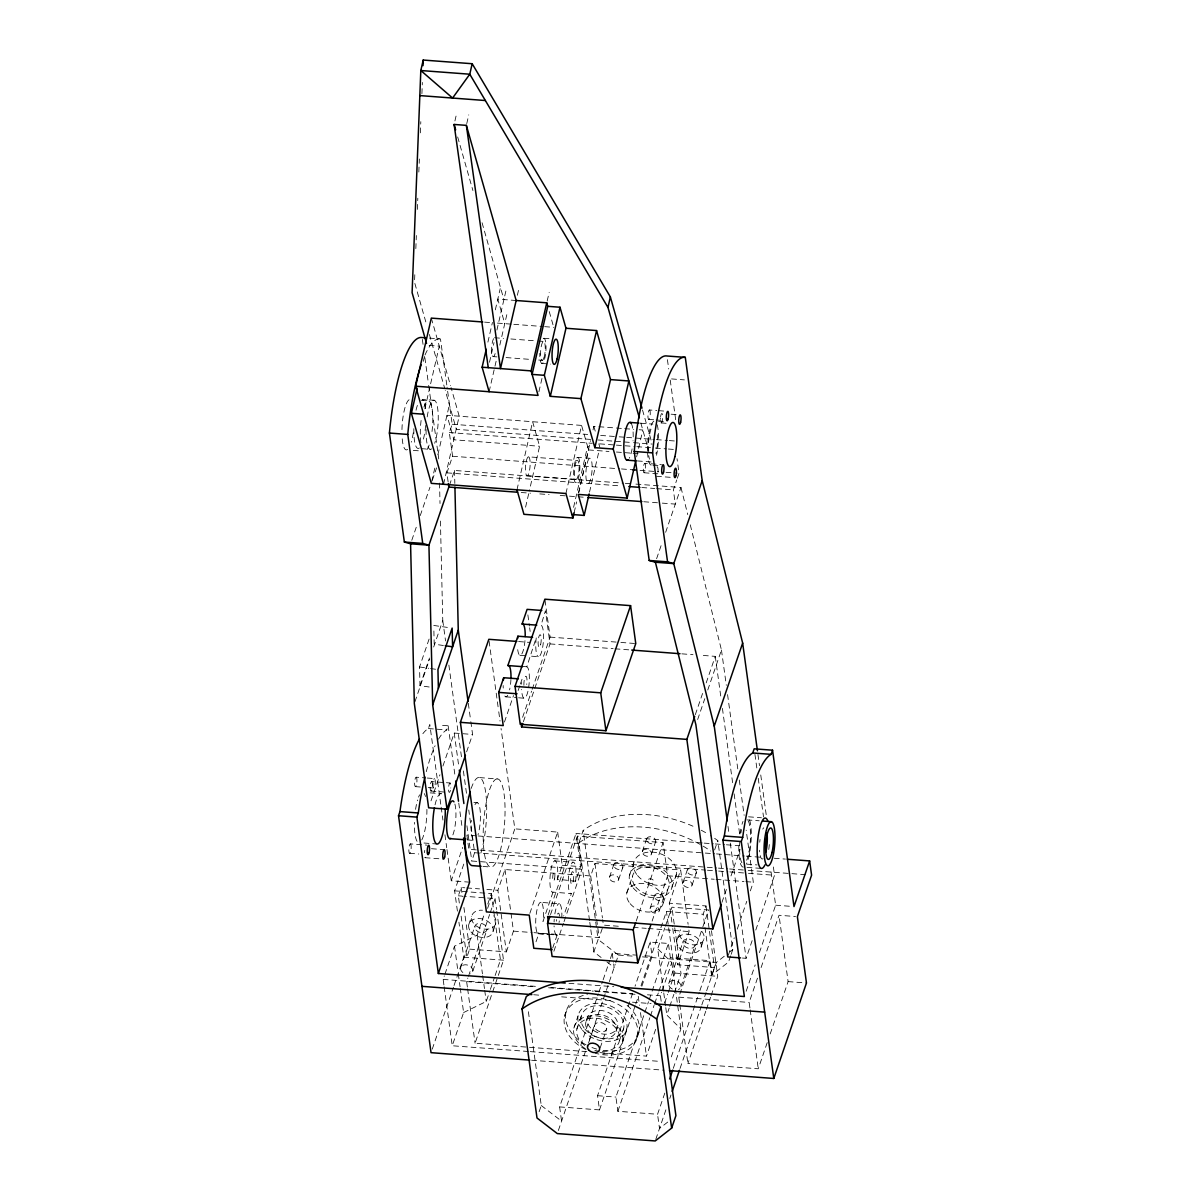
<?xml version="1.0" encoding="UTF-8"?>
<svg xmlns="http://www.w3.org/2000/svg" width="1201" height="1201" viewBox="0 0 1201 1201"><rect width="100%" height="100%" fill="white"/><g stroke="black" fill="none" stroke-linecap="round" stroke-linejoin="round"><path stroke-width="0.75" stroke-dasharray="5 3.75" d="M414.81 274.744L414.51 282.205L426.82 325.471M415.831 248.607L416.342 235.531M417.363 209.394L417.813 198.195M418.834 172.058L419.344 158.997M420.365 132.861L420.815 121.661M421.911 93.648L422.347 82.449M702.285 842.967L576.03 833.464L580.578 866.642L575.579 881.249L557.324 879.177A15.793 3.738 -85.7 0 0 555.538 861.012A15.793 3.738 -85.7 0 0 550.313 873.893A15.793 3.738 -85.7 0 0 552.085 892.058L571.361 893.589L563.704 915.958M575.579 881.249L575.684 880.558A15.793 3.738 -85.7 0 0 573.898 862.393A15.793 3.738 -85.7 0 0 568.673 875.274A15.793 3.738 -85.7 0 0 570.445 893.439L571.361 893.589M454.924 120.956L456.53 113.975M466.754 123.628L468.765 114.891M423.337 361.336L424.569 355.961M424.869 408.835L430.213 385.551M430.634 383.765L439.281 346.143L427.046 345.227M431.714 481.556L435.423 465.433M437.9 454.684L449.369 404.797M443.544 484.273L459.202 416.192L451.036 387.458M487.906 342.12L492.44 322.423M495.322 309.873L500.201 288.66M489.483 362.282L494.016 342.585M496.914 330.05L506.327 289.111M489.107 391.721L496.929 357.688M499.811 345.137L507.167 313.176M517.361 295.266L518.562 290.041M547.161 301.061L549.172 292.338M538.889 391.826L542.191 377.489M516.97 489.798L532.628 421.731L539.594 446.247L529.296 491.029M525.588 507.152L528.89 492.815M565.926 493.491L581.584 425.409L446.967 415.276L453.933 439.791L539.594 446.247M573.583 507.332L587.589 446.427L581.584 425.409M578.612 492.62L590.562 440.662M593.024 429.913L593.849 426.34L622.869 428.517M574.138 512.632L576.615 501.883M578.672 492.92L588.565 449.925L587.589 446.427L591.087 446.697M589.526 492.14L599.014 450.93M636.635 456.89L642.82 430.018L635.569 429.478M664.814 1093.09L657.548 1114.273L617.869 1111.285L615.918 1097.083L644.276 1014.094M644.877 1012.323L648.495 1001.724M649.11 999.968L651.512 992.897M652.128 991.14L668.417 943.461L650.146 942.094L635.044 986.231M617.869 1111.285L649.846 1017.712M650.447 1015.941L654.065 1005.357M654.68 1003.586L658.298 992.987M658.899 991.23L670.353 957.677L668.417 943.461M411.793 540.27L417.242 524.372M420.26 515.529L429.943 487.276M432.36 480.205L436.594 467.835M448.108 481.736L446.892 472.849L452.582 456.245L449.324 432.54L452.176 424.238L447.087 387.157M449.414 485.399L454.533 470.462L623.439 483.162M429.177 687.002L419.99 685.696L419.554 666.975L429.613 637.566M419.99 685.696L429.463 658.013M414.93 701.774L429.448 659.364M433.681 647.009L442.764 620.512L440.362 518.352M422.872 733.691A114.756 27.128 -85.7 0 1 428.382 728.557L429.793 724.398L440.902 805.361M438.485 739.2A114.756 27.128 -85.7 0 1 446.742 729.938L448.153 725.794L438.981 725.089M431.009 800.842L439.941 774.765M442.914 766.088L454.218 733.06L472.578 734.442L470.822 721.636M466.634 751.826L472.578 734.442M504.45 722.026L513.518 695.529M469.621 882.165L451.261 880.783L462.685 847.411M518.156 690.515L519.838 685.621M520.393 683.985L522.075 679.105L521.789 681.462A15.793 3.738 -85.7 0 0 521.609 684.21M457.416 911.124L454.624 890.842L464.096 863.174M459.337 903.062L458.332 895.811L461.184 887.509L464.847 887.794M652.113 921.092L667.636 875.754L663.072 842.577L577.396 836.136L581.945 869.299L471.783 861.012L474.62 852.71L468.75 809.984M522.615 717.312L531.578 691.16M532.178 689.404L550.088 637.1L544.879 599.194M523.411 721.651L550.028 643.916L545.464 610.739L541.02 625.271A15.793 3.738 -85.7 0 1 543.332 642.025A15.793 3.738 -85.7 0 1 538.303 656.692L529.116 656.001M443.905 984.94L443.139 979.415L444.34 975.918M444.94 974.176L454.503 946.208L477.142 935.129L484.829 912.64M468.765 924.665L471.603 916.363M432.255 1049.134L453.438 987.252M454.038 985.481L463.736 957.197L458.932 922.173M460.629 967.841L474.845 926.331M463.916 907.446L469.636 949.12L466.784 957.422L460.824 913.931M487.801 903.993L491.344 893.619L454.624 890.842M487.606 908.361L514.824 828.855L501.057 728.512M467.384 987.042L466.634 981.607L467.85 978.079M468.45 976.308L489.618 914.486M490.218 912.715L495.067 898.588L463.841 896.231M469.636 949.12L506.357 951.883L497.905 890.286L505.005 869.524L590.697 875.964L594.96 863.519L680.652 869.959L688.113 924.32M472.789 971.189L487.005 929.679M528.38 1051.491L452.237 1045.756L463.616 1012.548L460.328 988.588M493.086 931.345L495.923 923.044M463.616 1012.548L486.24 1001.469L489.798 991.095M490.383 989.369L494.527 977.254M495.127 975.527L500.457 959.959L491.344 893.619M586.854 1051.626L475.086 1043.219L492.02 993.752M492.62 991.981L503.519 960.184L496.794 911.259M506.357 951.883L513.458 931.12L510.98 913M662.306 503.129L675.307 504.105L673.356 489.888L676.764 479.92M677.334 478.268L679.03 473.284L677.034 458.707M529.851 913.345L557.669 832.083L514.824 828.855M656.602 558.705L662.036 542.852M665.654 532.283L680.982 487.501L632.732 483.868M536.021 941.779L538.814 933.627L549.833 934.468M553 892.208L542.987 921.452L543.212 919.621A15.793 3.738 -85.7 0 0 541.081 902.386L559.441 903.768A15.793 3.738 -85.7 0 1 561.843 916.888M557.219 879.868L562.218 865.26L557.669 832.083M548.211 914.727L576.03 833.464M550.523 914.592L577.396 836.136M589.541 920.521L578.897 842.922L583.161 830.476A100.749 72.48 18.9 0 1 696.37 827.789M552.715 948.039L557.174 935.009L551.664 934.603M553.886 951.252L563.434 923.359M564.035 921.617L581.945 869.299M609.492 877.15L613.756 864.69M564.545 1016.436L565.971 1012.293M539.129 1111.751L541.261 1105.52L528.08 1009.471M601.116 957.497L593.849 951.928L598.113 939.467L583.161 830.476M618.62 879.657L622.884 867.197M533.95 932.667L599.149 937.576L602.887 926.677M573.868 1028.086L578.131 1015.626M576.9 1028.957L581.164 1016.496M629.519 875.229L633.783 862.783M626.847 892.763L632.537 876.16M642.31 851.479L646.573 839.034M586.118 1021.255L587.544 1017.097M541.261 1105.52L561.573 1121.118L559.621 1106.902L598.308 993.918M598.924 992.146L602.542 981.547M603.142 979.791L609.793 960.365M610.408 958.593L612.21 953.309L635.779 955.08M695.319 714.655L702.57 693.457M706.203 682.859L715.271 656.362L700.423 655.236M651.437 853.986L655.701 841.541M697.661 719.519L704.792 698.667M707.764 689.975L721.456 649.996L689.975 523.606M558.375 1130.471L585.758 1050.5M589.376 1039.901L608.727 983.409M609.327 981.637L615.227 964.403M615.768 962.842L618.425 955.065L598.113 939.467M588.64 1042.738L594.555 1025.444M636.215 921.047L663.072 842.577M600.2 1047.812L606.715 1028.792M650.116 908.346L654.38 895.886M615.933 1031.689A15.793 11.364 18.9 0 0 596.882 1014.59A15.793 11.364 18.9 0 0 590.261 1033.13A15.793 11.364 18.9 0 0 615.933 1031.689L617.359 1027.531A15.793 11.364 18.9 0 0 598.308 1010.446A15.793 11.364 18.9 0 0 591.688 1028.972A15.793 11.364 18.9 0 0 617.359 1027.531M659.244 910.853L663.507 898.393M663.327 902.792L669.017 886.188M559.621 1106.902L599.509 1109.904L597.558 1095.687L632.627 993.287M619.476 1040.591L623.739 1028.146M672.035 887.104L676.298 874.643M641.034 985.676L666.435 911.484L703.155 914.246L705.993 905.944L669.272 903.182L672.515 926.737M669.272 903.182L680.652 869.959M622.508 1041.462L626.772 1029.002M599.509 1109.904L635.179 1005.747M635.779 1003.976L638.196 996.92M641.829 986.321L652.098 956.311L650.146 942.094M663.507 991.11L657.683 948.715L664.799 927.968M665.384 926.226L671.899 907.205L708.62 909.968L702.06 929.154M682.934 882.675L687.197 870.23M637.506 1036.493L638.932 1032.35M692.061 885.182L696.325 872.737M676.854 940.323L679.706 932.021M661.181 1001.289L660.415 995.764L661.616 992.266M662.216 990.525L671.794 962.556L657.683 948.715M668.732 983.514L682.949 941.989M714.61 849.948L717.808 840.61A100.749 72.48 18.9 0 0 710.527 835.611M599.884 1052.616L646.453 1056.114L656.136 1027.846M664.603 1003.12L667.621 994.278M668.236 992.521L674.887 973.08L666.435 911.484M709.476 931.315L714.445 967.541L677.724 964.778L689.104 931.571L688.353 926.136M671.314 1056.865L680.892 1028.897L666.795 1015.055L669.167 1008.134M669.753 1006.408L673.896 994.308M674.497 992.566L681.012 973.546L671.899 907.205M680.892 986.847L695.109 945.337M679.541 1002.67L678.775 997.145L701.459 930.895M701.189 947.004L704.026 938.702M721.936 902.431L726.77 888.305M731.004 875.934L740.071 849.437M673.266 1068.38L699.267 992.461M699.868 990.69L710.136 960.68L670.353 957.677M714.445 967.541L711.608 975.843L703.155 914.246M655.776 1139.389L666.75 1107.307M669.783 1098.48L670.984 1094.952M680.051 1068.47L701.219 1006.663M701.819 1004.907L706.053 992.551M706.653 990.78L716.351 962.436L724.563 956.011M767.214 1042.633L758.266 1068.785L687.888 1063.486L705.783 1011.182M706.383 1009.44L710.572 997.235M711.157 995.494L717.733 976.308L711.412 930.235M728.331 955.185L734.276 937.816M737.249 929.124L746.767 901.32M750.34 890.887L753.312 882.195L746.181 830.191M730.643 955.831L728.512 962.061L712.088 974.897L710.136 960.68M731.169 954.27L732.775 949.601L717.808 840.61M742.428 958.038L746.091 958.308L752.141 940.638M755.774 930.039L774.525 875.274L772.994 864.135M746.166 991.26L755.189 964.913M759.407 952.618L775.636 905.194L770.592 868.398M749.919 1007.969L749.169 1002.445L758.116 976.293M761.104 967.571L779.014 915.267L795.542 916.513M770.201 1033.911L788.111 981.607L779.014 915.267M730.028 951.747L732.775 949.601M667.711 1122.079L659.499 1128.49L657.548 1114.273M528.635 687.557A15.793 3.738 -85.7 0 0 526.819 666.78L536.277 637.581L536.006 639.938A15.793 3.738 -85.7 0 0 538.303 656.692M541.081 902.386A15.793 3.738 -85.7 0 0 535.991 916.483A15.793 3.738 -85.7 0 0 538.108 933.717L538.814 933.627M538.108 933.717L557.174 935.009M516.16 300.505L497.799 299.124L504.765 323.654M484.573 322.123L490.068 322.544M497.424 323.099L512.016 324.195M513.833 324.33L542.852 326.507M544.654 326.657L553.721 327.333M543.993 338.292L549.247 338.682M494.512 337.736L503.579 338.412M510.845 338.967L536.231 340.874M538.033 341.009L543.483 341.414M429.448 338.112L440.467 338.937L446.832 385.296M493.371 356.622L497.004 356.892M506.071 357.568L531.458 359.489M538.709 360.03L542.342 360.3M541.816 363.438L550.568 364.098M671.539 378.916L684.39 379.891M649.501 409.976A4.744 1.126 -85.7 0 1 649.846 417.317A4.744 1.126 -85.7 0 1 647.94 416.792A4.744 1.126 -85.7 0 1 649.501 409.976L656.842 410.532M658.688 410.667L664.198 411.087M671.119 414.195L676.628 414.615M434.282 400.278L422.046 399.363A24.636 5.825 -85.7 0 1 425.815 411.147M421.371 400.383L428.727 400.939M648.69 419.419L654.2 419.825M656.031 419.96L663.372 420.515M658.553 421.401L665.894 421.956M661.12 422.932L668.462 423.488M640.643 423.217L652.879 424.133M624.685 428.652L633.753 429.342M452.176 424.238L587.679 434.447M600.665 435.423L617.374 436.684M619.236 436.819L624.79 437.239M626.652 437.374L654.5 439.476M656.346 439.611L667.486 440.452M669.347 440.587L674.917 441.007M590.652 439.431L456.35 429.327L445.271 390.385M598.113 439.986L631.681 442.523M633.543 442.659L652.203 444.07M449.324 432.54L592.258 443.304M599.674 443.86L614.537 444.986M616.383 445.121L634.954 446.517M636.8 446.652L653.509 447.913M655.371 448.048L666.51 448.889M668.356 449.024L675.788 449.594M588.565 449.925L608.967 451.471M616.398 452.026L631.231 453.137M633.092 453.287L638.662 453.693M637.371 460.929L651.362 461.995A18.946 4.474 -85.7 0 1 648.735 455.584M577.861 457.386A12.641 2.987 -85.7 0 1 578.762 476.962A12.641 2.987 -85.7 0 1 573.688 475.521A12.641 2.987 -85.7 0 1 577.861 457.386L590.096 458.302A12.641 2.987 -85.7 0 1 591.012 477.878A12.641 2.987 -85.7 0 1 585.923 476.452A12.641 2.987 -85.7 0 1 590.096 458.302M644.877 463.331A4.744 1.126 -85.7 0 1 645.222 470.672A4.744 1.126 -85.7 0 1 643.316 470.131A4.744 1.126 -85.7 0 1 644.877 463.331L661.406 464.562M652.954 465.282L658.463 465.688M421.296 448.649L430.033 449.309M528.635 456.845A9.473 2.237 -85.7 0 1 529.311 471.528A9.473 2.237 -85.7 0 1 525.498 470.447A9.473 2.237 -85.7 0 1 528.635 456.845L577.591 460.523A9.473 2.237 -85.7 0 1 578.266 475.206A9.473 2.237 -85.7 0 1 574.468 474.14A9.473 2.237 -85.7 0 1 577.591 460.523M413.339 450.405L420.68 450.96M452.582 456.245L619.641 468.81M621.487 468.945L632.627 469.786M640.058 470.357L658.613 471.753M666.045 472.308L677.184 473.149M644.066 472.759L658.749 473.855M656.497 476.272L673.01 477.518M526.999 475.701L575.955 479.394M625.301 483.312L630.87 483.733M446.892 472.849L621.382 485.985M641.799 487.516L654.785 488.492M656.647 488.627L673.356 489.888M521.234 492.515L530.512 493.206M539.804 493.911L549.082 494.602M560.221 495.443L567.638 495.998M569.499 496.148L586.208 497.394M643.751 501.733L660.445 502.994M550.088 637.1L619.01 642.295M620.872 642.43L635.764 643.556M518.622 641.559L529.791 642.4M550.028 643.916L613.156 648.66M615.002 648.81L629.864 649.921M681.853 653.839L692.992 654.68M519.943 655.311L527.284 655.866M523.141 666.495L526.819 666.78M505.726 696.835L516.745 697.661M518.577 697.796L524.086 698.216M428.382 728.557L446.742 729.938M479.559 777.602L497.935 778.984A44.212 10.449 -85.7 0 1 501.087 847.501A44.212 10.449 -85.7 0 1 483.327 842.471A44.212 10.449 -85.7 0 1 497.935 778.984M416.192 777.197A4.744 1.126 -85.7 0 1 416.537 784.538A4.744 1.126 -85.7 0 1 414.63 784.013A4.744 1.126 -85.7 0 1 416.192 777.197L425.379 777.888M427.211 778.038L434.552 778.578A4.744 1.126 -85.7 0 1 434.897 785.934A4.744 1.126 -85.7 0 1 432.991 785.394A4.744 1.126 -85.7 0 1 434.552 778.578M431.729 781.611A4.744 1.126 -85.7 0 1 432.075 788.952A4.744 1.126 -85.7 0 1 430.168 788.411A4.744 1.126 -85.7 0 1 431.729 781.611L444.58 782.572M446.427 782.707L450.09 782.992M415.381 786.64L420.89 787.045M428.232 787.601L433.741 788.021M430.919 791.039L445.601 792.15M430.183 792.87L441.202 793.696M748.598 816.815L761.449 817.776M746.962 819.878L759.197 820.793M473.885 802.478L477.382 802.748M704.146 843.117L713.439 843.808M715.286 843.943L724.578 844.648M726.425 844.783L739.426 845.759M476.212 835.821L466.889 835.115L468.84 849.332L705.407 867.137M478.073 835.956L703.456 852.92M705.317 853.07L714.64 853.761M716.502 853.911L744.44 856.013M746.301 856.148L763.07 857.409M774.24 858.25L785.424 859.09M467.114 839.934L474.11 840.46A18.946 4.474 -85.7 0 1 471.347 820.358M746.632 864.135L757.125 864.93M423.998 843.012L436.849 843.988M747.007 867.347L761.689 868.458M410.412 843.883A4.744 1.126 -85.7 0 1 410.757 851.224A4.744 1.126 -85.7 0 1 408.85 850.683A4.744 1.126 -85.7 0 1 410.412 843.883L426.94 845.129M707.269 867.287L716.592 867.978M718.453 868.128L727.761 868.818M729.623 868.969L746.391 870.23M748.253 870.365L806.006 874.718M431.459 848.702L444.31 849.662M474.62 852.71L705.603 870.094M707.464 870.23L716.772 870.935M718.633 871.07L727.956 871.776M729.818 871.911L746.587 873.172M748.448 873.322L774.525 875.274M554.577 860.862L572.937 862.243M409.601 853.31L418.774 854.001M562.218 865.26L580.578 866.642M667.636 875.754L714.205 879.252M716.066 879.402L744.004 881.504M745.866 881.639L753.312 882.195M425.139 857.709L443.499 859.09M482.952 866.446L490.293 866.987M775.636 905.194L790.333 906.305M466.694 887.929L479.544 888.89M486.885 889.446L497.905 890.286M458.332 895.811L462.01 896.096M618.32 926.241L603.412 925.115L602.662 919.681M633.212 927.367L646.258 928.343M648.12 928.493L689.104 931.571M513.458 931.12L532.088 932.531M644.847 955.756L652.098 956.311M618.425 955.065L635.059 956.311M642.445 956.867L716.351 962.436M463.736 957.197L503.519 960.184M674.887 973.08L717.733 976.308M788.111 981.607L806.472 982.988M568.959 983.334L613.756 986.697M443.139 979.415L535.991 986.396M550.854 987.522L632.567 993.677M647.414 994.788L660.415 995.764M678.775 997.145L749.169 1002.445M466.634 981.607L535.556 986.802M548.587 987.777L593.294 991.14M595.156 991.29L638.001 994.518M533.694 994.743L541.156 995.314M561.648 996.845L613.801 1000.778M632.432 1002.174L651.047 1003.586M530.241 1051.626L660.235 1061.414M531.623 1060.243L663.883 1070.196M597.558 1095.687L615.918 1097.083M433.756 625.466L448.468 627.553M443.394 645.492L434.207 644.186L433.846 629.204M419.554 666.975L428.742 668.281M430.589 668.552L436.098 669.332M606.91 961.941L614.161 967.526L613.681 963.968M642.505 409.976L651.693 442.268M640.824 423.007L648.795 451.036M593.849 426.34L595.846 433.336M598.834 443.845L599.824 447.342M549.247 311.569L553.226 325.576M457.671 136.959L472.924 190.569M482.066 222.74L503.91 299.589M431.324 318.115L450.525 385.656M429.388 334.494L444.76 388.584M680.982 487.501L687.738 514.583M757.951 754.528L759.482 765.683M760.758 774.975L766.358 815.839M754.934 754.333L756.96 769.06M758.221 778.263L763.521 816.89M721.456 649.996L726.305 685.291M727.566 694.583L738.03 770.742M739.291 780.034L744.14 815.329M715.271 656.362L720.885 697.241M722.417 708.395L732.61 782.722M734.141 793.876L739.756 834.755M667.426 359.7L668.702 368.962M670.233 380.101L676.088 422.737M728.001 826.423L729.022 833.854M730.283 843.132L746.091 958.308M750.175 1009.816L758.266 1068.785M705.993 905.944L709.236 929.499M672.755 928.538L677.724 964.778M679.796 1004.516L687.888 1063.486M671.794 962.556L680.892 1028.897M663.763 992.942L665.534 1005.853M665.774 1007.684L666.795 1015.055M638.256 996.32L639.502 1005.387M640.493 1012.623L646.453 1056.114M612.21 953.309L613.441 962.181M594.96 863.519L602.422 917.879M590.697 875.964L596.417 917.639M596.657 919.456L599.149 937.576M589.796 922.368L590.562 927.908M590.817 929.754L593.849 951.928M527.87 614.897L529.386 625.946M529.641 627.793L530.136 631.471M489.077 641.169L498.505 709.926M498.76 711.788L500.036 721.08M505.005 869.524L510.725 911.199M422.362 339.403L423.112 344.912M424.884 357.793L428.412 383.539M428.667 385.371L438.755 458.932M468.315 703.351L470.567 719.819M495.067 898.588L496.553 909.457M442.764 620.512L445.556 640.944M448.874 665.084L461.875 759.828M463.406 770.967L466.979 796.984M454.218 733.06L458.797 766.433M466.934 825.778L471.783 861.012M477.142 935.129L482.442 973.831M482.697 975.677L484.468 988.573M484.724 990.42L486.24 1001.469M448.153 725.794L454.969 775.456M458.767 803.064L462.295 828.81M461.184 887.509L462.43 896.577M467.624 988.858L475.086 1043.219M441.157 807.192L442.929 820.073M444.94 834.785L446.712 847.666M446.967 849.512L451.261 880.783M454.503 946.208L458.046 971.999M458.302 973.846L460.073 986.742M444.145 986.787L452.237 1045.756M454.533 470.462L454.834 483.463M439.536 483.057L440.016 503.489M701.219 830.221A100.749 72.48 18.9 0 1 707.479 833.734M578.897 842.922A100.749 72.48 18.9 0 1 701.684 845.294M703.216 846.195A100.749 72.48 18.9 0 1 710.692 851.014M584.677 1045.38A22.113 15.898 18.9 0 1 584.977 1019.829A22.113 15.898 18.9 0 1 617.794 1031.058A22.113 15.898 18.9 0 1 602.347 1051.43M599.104 1051.22A22.113 15.898 18.9 0 1 594.87 1050.38M427.196 416.882A24.636 5.825 -85.7 0 1 436.864 404.377A24.636 5.825 -85.7 0 1 434.702 443.274M431.579 448.889A24.636 5.825 -85.7 0 1 426.1 429.568M425.634 425.499A24.636 5.825 -85.7 0 1 422.452 442.358M419.344 447.973A24.636 5.825 -85.7 0 1 413.85 428.652M416.041 410.217A24.636 5.825 -85.7 0 1 417.393 405.398M495.157 353.559A9.473 2.237 -85.7 0 1 491.689 352.253A9.473 2.237 -85.7 0 1 493.911 338.172M657.623 434.777A18.946 4.474 -85.7 0 1 655.986 453.633M648.375 451.486A18.946 4.474 -85.7 0 1 652.218 426.175M631.231 423.398A18.946 4.474 -85.7 0 1 633.032 440.887M632.086 448.904A18.946 4.474 -85.7 0 1 629.294 458.242M543.197 338.502A12.641 2.987 -85.7 0 1 546.02 348.41A12.641 2.987 -85.7 0 1 542.612 363.227A12.641 2.987 -85.7 0 1 539.804 353.319M657.578 467.084A4.744 1.126 -85.7 0 1 657.653 474.185M657.007 466.934A4.744 1.126 -85.7 0 1 657.307 466.844M557.564 914.051A6.32 1.486 -85.7 0 1 559.471 916.168M559.306 920.927A6.32 1.486 -85.7 0 1 559.065 922.458M556.393 921.197A6.32 1.486 -85.7 0 1 556.453 919.576M763.04 858.7A15.793 3.738 -85.7 0 1 759.557 850.218M759.753 842.216A15.793 3.738 -85.7 0 1 760.038 839.499M762.755 829.125A15.793 3.738 -85.7 0 1 763.776 827.804M413.279 432.81A25.266 5.975 -85.7 0 1 411.267 442.148M407.589 449.414A25.266 5.975 -85.7 0 1 402.125 437.764M401.96 429.613A25.266 5.975 -85.7 0 1 410.367 399.558M523.906 685.276A6.32 1.486 -85.7 0 1 525.798 676.208A6.32 1.486 -85.7 0 1 526.729 684.525M425.004 354.956A105.328 24.906 -85.7 0 1 440.467 338.937M748.223 821.004A22.113 5.224 -85.7 0 1 750.385 840.445A22.113 5.224 -85.7 0 1 745.956 861.657M741.873 862.753A22.113 5.224 -85.7 0 1 739.816 841.856M740.882 832.984A22.113 5.224 -85.7 0 1 741.557 829.621M423.938 407.124A25.266 5.975 -85.7 0 1 431.354 405.142A25.266 5.975 -85.7 0 1 431.639 434.192M429.147 445.046A25.266 5.975 -85.7 0 1 424.358 451.231M420.86 442.689A25.266 5.975 -85.7 0 1 420.38 437.224M420.29 434.177A25.266 5.975 -85.7 0 1 421.446 417.978M657.187 424.734A22.113 5.224 -85.7 0 1 656.512 455.284M651.122 465.147A22.113 5.224 -85.7 0 1 647.609 452.987M647.549 451.231A22.113 5.224 -85.7 0 1 654.875 421.116M660.565 416.702A4.744 1.126 -85.7 0 1 662.547 414.81A4.744 1.126 -85.7 0 1 661.616 422.632A4.744 1.126 -85.7 0 1 660.43 417.903M471.197 788.426A44.212 10.449 -85.7 0 1 485.699 792.54A44.212 10.449 -85.7 0 1 480.295 854.782M474.965 804.655A18.946 4.474 -85.7 0 1 480.16 810.435A18.946 4.474 -85.7 0 1 478.058 834.68M527.945 691.251A15.793 3.738 -85.7 0 1 521.594 689.449M524.972 640.628A15.793 3.738 -85.7 0 1 520.934 655.04A15.793 3.738 -85.7 0 1 517.451 646.558M510.935 679.406A15.793 3.738 -85.7 0 1 509.584 689.869M507.738 695.244A15.793 3.738 -85.7 0 1 504.825 696.025M503.234 688.068A15.793 3.738 -85.7 0 1 503.174 685.516M554.862 913.856A15.793 3.738 -85.7 0 1 559.441 903.768M556.468 935.099A15.793 3.738 -85.7 0 1 554.081 925.911M554.081 921.978A15.793 3.738 -85.7 0 1 554.231 919.23M454.879 804.054A18.946 4.474 -85.7 0 1 452.041 836.722M749.544 819.893A25.266 5.975 -85.7 0 1 746.572 863.534M743.329 867.077A25.266 5.975 -85.7 0 1 738.87 845.474M739.906 834.079A25.266 5.975 -85.7 0 1 741.542 825.913M742.008 824.276A25.266 5.975 -85.7 0 1 743.014 821.409M425.739 857.244A4.744 1.126 -85.7 0 1 424.869 857.469M424.448 852.695A4.744 1.126 -85.7 0 1 424.794 850.368M424.283 793.606A25.266 5.975 -85.7 0 1 425.484 796.518M426.91 809.369A25.266 5.975 -85.7 0 1 421.701 840.069M417.047 841.316A25.266 5.975 -85.7 0 1 414.435 822.37M415.576 809.354A25.266 5.975 -85.7 0 1 417.573 800.016M418.564 797.134A25.266 5.975 -85.7 0 1 419.629 794.852M586.043 1049.719A37.907 27.263 18.9 0 1 576.765 1001.589A37.907 27.263 18.9 0 1 636.515 1024.258A37.907 27.263 18.9 0 1 595.291 1053.217M627.117 1005.342A37.907 27.263 18.9 0 1 636.77 1037.994A37.907 27.263 18.9 0 1 601.521 1050.154M596.717 1049.073A37.907 27.263 18.9 0 1 587.469 1045.561M586.013 1044.825A37.907 27.263 18.9 0 1 565.521 1015.986A37.907 27.263 18.9 0 1 587.394 994.428M435.047 804.835A25.266 5.975 -85.7 0 1 442.644 794.987M426.265 771.673A114.756 27.128 -85.7 0 1 435.107 745.716M450.435 790.333A4.744 1.126 -85.7 0 1 448.589 790.498A4.744 1.126 -85.7 0 1 449.699 783.172A4.744 1.126 -85.7 0 1 450.78 788.021M585.352 1048.683A25.266 18.18 18.9 0 1 582.02 1018.193A25.266 18.18 18.9 0 1 620.752 1030.833A25.266 18.18 18.9 0 1 600.785 1053.727M672.305 989.054A6.32 4.549 18.9 0 1 669.708 981.787A6.32 4.549 18.9 0 1 679.075 982.493A6.32 4.549 18.9 0 1 678.43 989.519M462.85 972.54A6.32 4.549 18.9 0 1 462.28 965.589A6.32 4.549 18.9 0 1 471.347 967.18A6.32 4.549 18.9 0 1 470.342 973.846M769.301 844.573A25.266 5.975 -85.7 0 1 768.775 849.467M701.819 931.421A12.641 9.083 18.9 0 1 693.157 944.842A12.641 9.083 18.9 0 1 680.607 929.829M493.716 915.762A12.641 9.083 18.9 0 1 489.182 928.913A12.641 9.083 18.9 0 1 471.933 920.431A12.641 9.083 18.9 0 1 482.472 910.223M610.318 879.883A4.744 3.408 18.9 0 0 618.275 880.483A4.744 3.408 18.9 0 0 613.561 874.853A4.744 3.408 18.9 0 0 610.318 879.883M643.151 854.211A4.744 3.408 18.9 0 0 651.092 854.812A4.744 3.408 18.9 0 0 646.393 849.182A4.744 3.408 18.9 0 0 643.151 854.211M688.038 872.962A4.744 3.408 18.9 0 0 695.98 873.547A4.744 3.408 18.9 0 0 691.281 867.918A4.744 3.408 18.9 0 0 688.038 872.962M683.774 885.407A4.744 3.408 18.9 0 0 691.716 886.008A4.744 3.408 18.9 0 0 687.017 880.378A4.744 3.408 18.9 0 0 683.774 885.407M650.942 911.079A4.744 3.408 18.9 0 0 658.899 911.679A4.744 3.408 18.9 0 0 654.185 906.049A4.744 3.408 18.9 0 0 650.942 911.079M595.666 1029.092A6.32 4.549 18.9 0 0 606.265 1029.888A6.32 4.549 18.9 0 0 599.99 1022.381A6.32 4.549 18.9 0 0 595.666 1029.092M585.052 1029.242A22.113 15.898 18.9 0 0 622.148 1031.989A22.113 15.898 18.9 0 0 600.14 1005.732A22.113 15.898 18.9 0 0 585.052 1029.242M655.206 898.618A4.744 3.408 18.9 0 0 663.162 899.219A4.744 3.408 18.9 0 0 658.448 893.589A4.744 3.408 18.9 0 0 655.206 898.618M637.551 875.529A22.113 15.898 18.9 0 0 674.677 878.471A22.113 15.898 18.9 0 0 652.879 852.14A22.113 15.898 18.9 0 0 637.551 875.529M633.287 887.974A22.113 15.898 18.9 0 0 670.413 890.932A22.113 15.898 18.9 0 0 648.615 864.585A22.113 15.898 18.9 0 0 633.287 887.974M647.414 841.766A4.744 3.408 18.9 0 0 655.356 842.351A4.744 3.408 18.9 0 0 650.657 836.722A4.744 3.408 18.9 0 0 647.414 841.766M614.582 867.422A4.744 3.408 18.9 0 0 622.538 868.023A4.744 3.408 18.9 0 0 617.824 862.393A4.744 3.408 18.9 0 0 614.582 867.422M544.113 357.237A9.473 2.237 -85.7 0 0 544.053 341.639A9.473 2.237 -85.7 0 0 540.57 353.71A9.473 2.237 -85.7 0 0 544.113 357.237M540.66 644.487A6.32 1.486 -85.7 0 0 540.21 634.698A6.32 1.486 -85.7 0 0 538.123 643.766A6.32 1.486 -85.7 0 0 540.66 644.487M573.177 881.414A6.32 1.486 -85.7 0 0 572.727 871.626A6.32 1.486 -85.7 0 0 570.64 880.708A6.32 1.486 -85.7 0 0 573.177 881.414M554.517 878.982A4.429 1.051 -85.7 0 0 554.201 872.136A4.429 1.051 -85.7 0 0 552.73 878.486A4.429 1.051 -85.7 0 0 554.517 878.982M475.956 929.979A6.32 4.549 18.9 0 0 486.555 930.775A6.32 4.549 18.9 0 0 480.28 923.269A6.32 4.549 18.9 0 0 475.956 929.979M648.285 882.15A3.153 2.267 18.9 0 0 653.584 882.555A3.153 2.267 18.9 0 0 650.447 878.802A3.153 2.267 18.9 0 0 648.285 882.15M684.045 945.637A6.32 4.549 18.9 0 0 694.643 946.433A6.32 4.549 18.9 0 0 688.368 938.927A6.32 4.549 18.9 0 0 684.045 945.637M582.545 1030.203A25.266 18.18 18.9 0 0 624.955 1033.385A25.266 18.18 18.9 0 0 599.854 1003.36A25.266 18.18 18.9 0 0 582.545 1030.203M470.972 931.946A12.641 9.083 18.9 0 0 492.17 933.537A12.641 9.083 18.9 0 0 479.619 918.525A12.641 9.083 18.9 0 0 470.972 931.946M630.165 903.692A18.946 13.631 18.9 0 0 661.961 906.079A18.946 13.631 18.9 0 0 643.135 883.561A18.946 13.631 18.9 0 0 630.165 903.692M635.854 887.074A18.946 13.631 18.9 0 0 667.651 889.476A18.946 13.631 18.9 0 0 648.825 866.957A18.946 13.631 18.9 0 0 635.854 887.074M679.075 947.604A12.641 9.083 18.9 0 0 700.273 949.195A12.641 9.083 18.9 0 0 687.723 934.183A12.641 9.083 18.9 0 0 679.075 947.604"/><path stroke-width="1.5" d="M423.007 65.65L423.217 60.05L472.188 63.728L610.363 296.947L641.995 408.175M503.429 680.081L503.699 677.724L518.397 678.82M517.646 638.557L517.916 636.2L532.613 637.311M423.217 60.05L420.815 70.529L412.108 292.684L426.55 343.471M472.188 63.728L469.771 74.207L452.597 98.047L420.815 70.529L469.771 74.207L607.961 307.426L639.337 417.753M443.544 484.273L415.651 386.197L431.324 318.115L482.727 321.988M516.97 489.798L523.936 514.313L572.907 518.006L565.926 493.491L431.309 483.357L411.388 413.294L417.152 388.208M489.107 391.721L482.126 367.206L486.255 349.281M466.363 125.369L516.16 300.505L500.487 368.587L466.363 125.369L454.113 124.454L488.252 367.656M415.651 386.197L538.063 395.414L531.097 370.884L546.755 302.817L516.16 300.505M546.755 302.817L547.746 306.315L532.088 374.397L544.338 375.312L550.313 396.33L580.909 398.627L594.855 447.673L613.216 449.054L627.162 498.1L578.191 494.407L584.166 515.424L571.931 514.508M544.338 375.312L559.996 307.231L547.746 306.315M550.313 396.33L565.971 328.248L559.996 307.231M580.909 398.627L596.567 330.56L565.971 328.248M607.961 307.426L610.363 296.947M572.907 518.006L574.138 512.632M594.855 447.673L610.513 379.591L596.567 330.56M584.166 515.424L589.121 493.926M613.216 449.054L628.874 380.972L610.513 379.591M627.162 498.1L635.809 460.478M448.363 483.508L448.844 487.066L428.937 545.179L432.69 704.912L446.997 809.174L428.637 807.793L414.33 703.531L410.577 543.798L404.362 542.041L389.409 433.051A105.328 24.906 -85.7 0 1 422.106 337.556L425.77 337.841M432.69 704.912L458.272 630.195L454.924 487.171M529.761 1060.108L431.039 1052.677L398.522 815.734L399.948 811.591A114.756 27.128 -85.7 0 1 419.449 738.99M565.236 983.049L438.35 973.501L416.882 817.115L418.308 812.972A114.756 27.128 -85.7 0 1 424.929 776.987M552.16 949.661L533.799 948.28L529.236 915.117L486.405 911.889L460.388 722.341L488.822 639.307L516.76 641.409M446.997 809.174L465.448 755.294M460.388 722.341L503.234 725.569L498.685 692.392L503.699 677.724M522.555 666.66L507.873 665.549L517.916 636.2M536.772 625.151L522.09 624.04L527.104 609.357L541.801 610.468M515.034 686.371L544.879 599.194L630.57 605.634L635.764 643.556L605.92 730.733L520.228 724.278L515.034 686.371L600.725 692.827L630.57 605.634M463.886 843.898L465.688 838.628M694.703 716.412L686.852 739.381L521.594 726.95L522.81 723.407M438.35 973.501L469.621 882.165L463.556 838.013M650.912 924.575L637.776 962.932L552.1 956.476L547.536 923.314L549.938 916.333M649.186 560.462L667.546 561.843L673.761 563.614L655.401 562.233L649.186 560.462L634.233 451.471A105.328 24.906 -85.7 0 1 666.93 355.991L685.291 357.373L702.195 480.58L673.761 563.614L714.235 726.11L727.236 820.853M522.045 1008.99L526.308 996.53A100.749 72.48 18.9 0 1 660.955 1006.663L675.908 1115.654L671.644 1128.114L655.236 1140.95L557.309 1133.579L536.997 1117.981L522.045 1008.99A100.749 72.48 18.9 0 1 656.692 1019.124L660.955 1006.663M637.776 962.932L633.227 929.754L635.614 922.788M714.235 726.11L742.653 643.075L702.195 480.58M621.217 987.267L744.365 996.53L722.912 840.16L724.338 836.001A114.756 27.128 -85.7 0 1 752.757 752.967L754.183 748.823L772.543 750.205L793.996 906.575L809.639 860.922L787.286 859.24M669.467 1070.616L773.789 1078.468L741.272 841.541L742.698 837.382A114.756 27.128 -85.7 0 1 771.117 754.348L772.543 750.205M548.362 922.023L547.611 916.498L712.854 928.928L721.321 904.203M669.648 1078.963L672.665 1070.136M672.2 1091.424L679.451 1070.226M773.789 1078.468L806.472 982.988L797.374 916.648L811.591 875.139L809.639 860.922M522.09 624.04L522.66 623.874A15.793 3.738 -85.7 0 1 525.197 636.53M507.873 665.549L508.458 665.399A15.793 3.738 -85.7 0 1 510.98 678.055M419.84 95.585L485.369 100.524M482.126 367.206L531.097 370.884M630.15 422.422L638.887 423.082M411.388 413.294L423.623 414.21M389.409 433.051L407.77 434.432L422.737 543.422L428.937 545.179L410.577 543.798M634.233 451.471L652.593 452.852A105.328 24.906 -85.7 0 1 685.291 357.373M626.877 460.148L635.629 460.809M632.627 469.786L636.35 470.071M628.799 486.54L639.938 487.381M448.844 487.066L517.526 492.23M588.055 497.544L641.889 501.598M404.362 542.041L422.737 543.422M631.726 650.071L679.991 653.704M498.685 692.392L517.046 693.773M752.757 752.967L771.117 754.348M762.695 821.064L771.432 821.709A22.113 5.224 -85.7 0 1 773.024 855.983A22.113 5.224 -85.7 0 1 764.136 853.461A22.113 5.224 -85.7 0 1 771.432 821.709M399.948 811.591L418.308 812.972M724.338 836.001L742.698 837.382M398.522 815.734L416.882 817.115M722.912 840.16L741.272 841.541M449.624 838.628L465.372 839.799M481.106 866.296L471.933 865.606A44.212 10.449 -85.7 0 1 464.847 837.923A44.212 10.449 -85.7 0 1 470.176 791.654M547.536 923.314L633.227 929.754M740.582 957.888L727.731 956.927L695.874 724.728L655.401 562.233M421.941 986.336L531.833 994.608M654.785 1003.856L764.677 1012.128M445.241 645.748L452.597 646.799L452.146 628.078L437.945 669.588L438.38 688.308M454.113 124.454L455.644 129.813M742.653 643.075L757.441 750.82M652.593 452.852L667.546 561.843M686.852 739.381L712.854 928.928M656.692 1019.124L671.644 1128.114M600.725 692.827L605.92 730.733M521.084 723.257L521.594 726.95M458.272 630.195L468.06 701.519M459.307 770.141L463.886 803.529M455.734 780.98L458.512 801.217M628.078 459.833A18.946 4.474 -85.7 0 1 624.115 440.046A18.946 4.474 -85.7 0 1 631.231 423.398M766.959 832.878A15.793 3.738 -85.7 0 1 765.908 852.019M407.77 434.432A105.328 24.906 -85.7 0 1 421.131 364.894M450.825 838.298A18.946 4.474 -85.7 0 1 446.877 818.512A18.946 4.474 -85.7 0 1 453.978 801.863M764.932 864.915A25.266 5.975 -85.7 0 1 757.396 843.582A25.266 5.975 -85.7 0 1 767.904 821.274M445.241 809.204A25.266 5.975 -85.7 0 1 437.044 844.033A25.266 5.975 -85.7 0 1 434.447 807.688M588.55 1049.839A6.32 4.549 18.9 0 0 599.164 1050.65A6.32 4.549 18.9 0 0 592.889 1043.144A6.32 4.549 18.9 0 0 588.55 1049.839M557.144 358.784A12.641 2.987 -85.7 0 0 556.243 339.207A12.641 2.987 -85.7 0 0 552.07 357.343A12.641 2.987 -85.7 0 0 557.144 358.784M676.013 475.566A4.744 1.126 -85.7 0 0 675.668 468.225A4.744 1.126 -85.7 0 0 674.106 475.026A4.744 1.126 -85.7 0 0 676.013 475.566M772.018 852.47A15.793 3.738 -85.7 0 0 770.892 827.999A15.793 3.738 -85.7 0 0 765.683 850.683A15.793 3.738 -85.7 0 0 772.018 852.47M674.872 456.665A22.113 5.224 -85.7 0 0 673.236 422.497A22.113 5.224 -85.7 0 0 665.97 454.368A22.113 5.224 -85.7 0 0 674.872 456.665M663.583 472.053A4.744 1.126 -85.7 0 0 663.237 464.712A4.744 1.126 -85.7 0 0 661.676 471.513A4.744 1.126 -85.7 0 0 663.583 472.053M668.206 418.714A4.744 1.126 -85.7 0 0 667.861 411.358A4.744 1.126 -85.7 0 0 666.3 418.173A4.744 1.126 -85.7 0 0 668.206 418.714M680.637 422.227A4.744 1.126 -85.7 0 0 680.291 414.885A4.744 1.126 -85.7 0 0 678.73 421.686A4.744 1.126 -85.7 0 0 680.637 422.227M444.655 857.004A4.744 1.126 -85.7 0 0 444.31 849.662A4.744 1.126 -85.7 0 0 442.749 856.463A4.744 1.126 -85.7 0 0 444.655 857.004M429.117 852.605A4.744 1.126 -85.7 0 0 428.772 845.264A4.744 1.126 -85.7 0 0 427.211 852.064A4.744 1.126 -85.7 0 0 429.117 852.605"/></g></svg>
